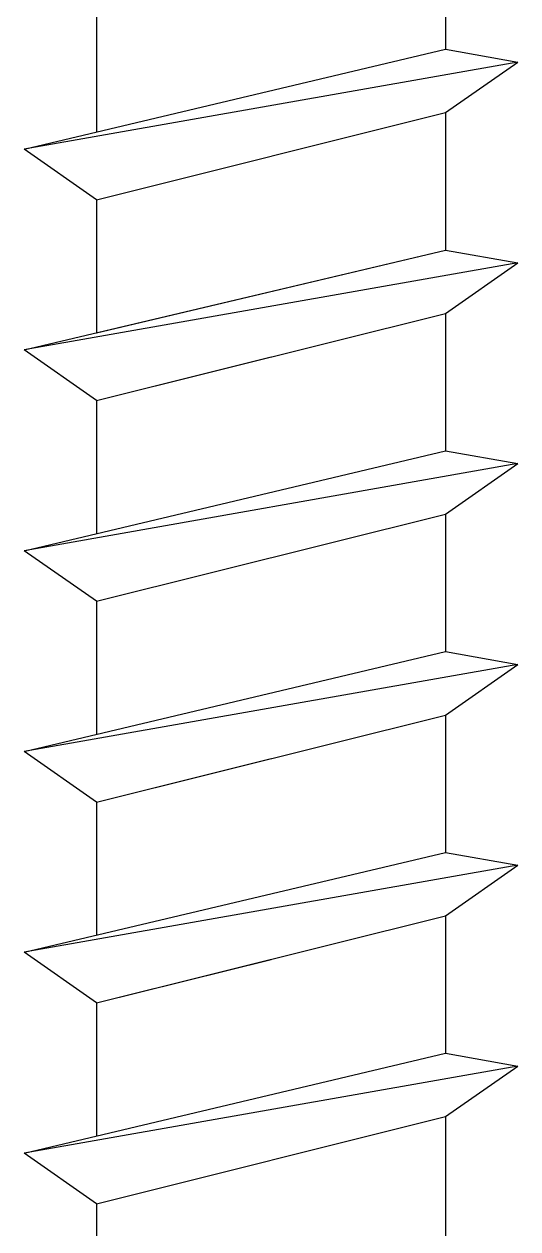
# Model space of a CAD drawing. Header units: inches. Extents: x -2661 to 42767, y -1222 to 9099.
# Drawn here: x 1844.713 to 1844.959, y 1413.31 to 1413.91 of the extents above; entities that cross this region are included whole.
import ezdxf

# ---------------------------------------------------------------- set-up
doc = ezdxf.new("R2010")
doc.units = ezdxf.units.IN
doc.header["$LTSCALE"] = 12
doc.header["$MEASUREMENT"] = 0
for name, color, linetype in [('S-ANNO-NOTE', 4, 'CONTINUOUS'), ('S-FASTENERS', 2, 'CONTINUOUS'), ('S-SIMPSON', 2, 'CONTINUOUS')]:
    doc.layers.add(name, color=color, linetype=linetype)

# ---------------------------------------------------------------- blocks, each defined once
blk = doc.blocks.new('SDS.25X6-f')
at = {"layer": 'S-SIMPSON', "color": 1}
for p, q in [((0.087, -3.58156), (0.087, -3.65)), ((0.087, -3.58156), (0.087, -3.65)), ((0.087, -3.58156), (0.087, -3.65)), ((0.087, -3.58156), (0.087, -3.65)), ((0.087, -3.58156), (0.087, -3.65)), ((0.087, -3.58156), (0.087, -3.65)), ((0.087, -3.58156), (0.087, -3.65)), ((0.087, -3.58156), (0.087, -3.65)), ((0.087, -3.58156), (0.087, -3.65)), ((0.087, -3.58156), (0.087, -3.65)), ((0.087, -3.58156), (0.087, -3.65)), ((-0.087, -3.62493), (-0.087, -3.6912)), ((-0.087, -3.62493), (-0.087, -3.6912)), ((-0.087, -3.62493), (-0.087, -3.6912)), ((-0.087, -3.62493), (-0.087, -3.6912)), ((-0.087, -3.62493), (-0.087, -3.6912)), ((-0.087, -3.62493), (-0.087, -3.6912)), ((-0.087, -3.62493), (-0.087, -3.6912)), ((-0.087, -3.62493), (-0.087, -3.6912)), ((-0.087, -3.62493), (-0.087, -3.6912)), ((-0.087, -3.62493), (-0.087, -3.6912)), ((-0.087, -3.62493), (-0.087, -3.6912)), ((-0.123, -3.69972), (0.087, -3.65)), ((-0.123, -3.69972), (0.087, -3.65)), ((-0.123, -3.69972), (0.087, -3.65)), ((-0.123, -3.69972), (0.087, -3.65)), ((-0.123, -3.69972), (0.087, -3.65)), ((-0.123, -3.69972), (0.087, -3.65)), ((-0.123, -3.69972), (0.087, -3.65)), ((-0.123, -3.69972), (0.087, -3.65)), ((-0.123, -3.69972), (0.087, -3.65)), ((-0.123, -3.69972), (0.087, -3.65)), ((-0.123, -3.69972), (0.087, -3.65)), ((0.087, -3.65), (0.123, -3.65635)), ((0.087, -3.65), (0.123, -3.65635)), ((0.087, -3.65), (0.123, -3.65635)), ((0.087, -3.65), (0.123, -3.65635)), ((0.087, -3.65), (0.123, -3.65635)), ((0.087, -3.65), (0.123, -3.65635)), ((0.087, -3.65), (0.123, -3.65635)), ((0.087, -3.65), (0.123, -3.65635)), ((0.087, -3.65), (0.123, -3.65635)), ((0.087, -3.65), (0.123, -3.65635)), ((0.087, -3.65), (0.123, -3.65635)), ((0.123, -3.65635), (-0.123, -3.69972)), ((0.123, -3.65635), (-0.123, -3.69972)), ((0.123, -3.65635), (-0.123, -3.69972)), ((0.123, -3.65635), (-0.123, -3.69972)), ((0.123, -3.65635), (-0.123, -3.69972)), ((0.123, -3.65635), (-0.123, -3.69972)), ((0.123, -3.65635), (-0.123, -3.69972)), ((0.123, -3.65635), (-0.123, -3.69972)), ((0.123, -3.65635), (-0.123, -3.69972)), ((0.123, -3.65635), (-0.123, -3.69972)), ((0.123, -3.65635), (-0.123, -3.69972)), ((0.087, -3.68156), (0.123, -3.65635)), ((0.087, -3.68156), (0.123, -3.65635)), ((0.087, -3.68156), (0.123, -3.65635)), ((0.087, -3.68156), (0.123, -3.65635)), ((0.087, -3.68156), (0.123, -3.65635)), ((0.087, -3.68156), (0.123, -3.65635)), ((0.087, -3.68156), (0.123, -3.65635)), ((0.087, -3.68156), (0.123, -3.65635)), ((0.087, -3.68156), (0.123, -3.65635)), ((0.087, -3.68156), (0.123, -3.65635)), ((0.087, -3.68156), (0.123, -3.65635)), ((-0.087, -3.72493), (0.087, -3.68156)), ((-0.087, -3.72493), (0.087, -3.68156)), ((-0.087, -3.72493), (0.087, -3.68156)), ((-0.087, -3.72493), (0.087, -3.68156)), ((-0.087, -3.72493), (0.087, -3.68156)), ((-0.087, -3.72493), (0.087, -3.68156)), ((-0.087, -3.72493), (0.087, -3.68156)), ((-0.087, -3.72493), (0.087, -3.68156)), ((-0.087, -3.72493), (0.087, -3.68156)), ((-0.087, -3.72493), (0.087, -3.68156)), ((-0.087, -3.72493), (0.087, -3.68156)), ((0.087, -3.68156), (0.087, -3.75)), ((0.087, -3.68156), (0.087, -3.75)), ((0.087, -3.68156), (0.087, -3.75)), ((0.087, -3.68156), (0.087, -3.75)), ((0.087, -3.68156), (0.087, -3.75)), ((0.087, -3.68156), (0.087, -3.75)), ((0.087, -3.68156), (0.087, -3.75)), ((0.087, -3.68156), (0.087, -3.75)), ((-0.087, -3.72493), (-0.123, -3.69972)), ((-0.087, -3.72493), (-0.123, -3.69972)), ((-0.087, -3.72493), (-0.123, -3.69972)), ((-0.087, -3.72493), (-0.123, -3.69972)), ((-0.087, -3.72493), (-0.123, -3.69972)), ((-0.087, -3.72493), (-0.123, -3.69972)), ((-0.087, -3.72493), (-0.123, -3.69972)), ((-0.087, -3.72493), (-0.123, -3.69972)), ((-0.087, -3.72493), (-0.123, -3.69972)), ((-0.087, -3.72493), (-0.123, -3.69972)), ((-0.087, -3.72493), (-0.123, -3.69972)), ((-0.087, -3.72493), (-0.123, -3.69972)), ((-0.087, -3.72493), (-0.123, -3.69972)), ((-0.087, -3.72493), (0, -3.70324)), ((-0.087, -3.72493), (0, -3.70324)), ((-0.087, -3.72493), (-0.087, -3.7912)), ((-0.087, -3.72493), (-0.087, -3.7912)), ((-0.087, -3.72493), (-0.087, -3.7912)), ((-0.087, -3.72493), (-0.087, -3.7912)), ((-0.087, -3.72493), (-0.087, -3.7912)), ((-0.087, -3.72493), (-0.087, -3.7912)), ((-0.087, -3.72493), (-0.087, -3.7912)), ((-0.087, -3.72493), (-0.087, -3.7912)), ((-0.087, -3.72493), (-0.087, -3.7912)), ((-0.087, -3.72493), (-0.087, -3.7912)), ((-0.123, -3.79972), (0.087, -3.75)), ((-0.123, -3.79972), (0.087, -3.75)), ((-0.123, -3.79972), (0.087, -3.75)), ((-0.123, -3.79972), (0.087, -3.75)), ((-0.123, -3.79972), (0.087, -3.75)), ((-0.123, -3.79972), (0.087, -3.75)), ((-0.123, -3.79972), (0.087, -3.75)), ((-0.123, -3.79972), (0.087, -3.75)), ((-0.087, -3.7912), (0.087, -3.75)), ((0.087, -3.75), (0.123, -3.75635)), ((0.087, -3.75), (0.123, -3.75635)), ((0.087, -3.75), (0.123, -3.75635)), ((0.087, -3.75), (0.123, -3.75635)), ((0.087, -3.75), (0.123, -3.75635)), ((0.087, -3.75), (0.123, -3.75635)), ((0.087, -3.75), (0.123, -3.75635)), ((0.087, -3.75), (0.123, -3.75635)), ((0.087, -3.75), (0.123, -3.75635)), ((0.123, -3.75635), (-0.123, -3.79972)), ((0.123, -3.75635), (-0.123, -3.79972)), ((0.123, -3.75635), (-0.123, -3.79972)), ((0.123, -3.75635), (-0.123, -3.79972)), ((0.123, -3.75635), (-0.123, -3.79972)), ((0.123, -3.75635), (-0.123, -3.79972)), ((0.123, -3.75635), (-0.123, -3.79972)), ((0.123, -3.75635), (-0.123, -3.79972)), ((0.123, -3.75635), (-0.123, -3.79972)), ((0.087, -3.78156), (0.123, -3.75635)), ((0.087, -3.78156), (0.123, -3.75635)), ((0.087, -3.78156), (0.123, -3.75635)), ((0.087, -3.78156), (0.123, -3.75635)), ((0.087, -3.78156), (0.123, -3.75635)), ((0.087, -3.78156), (0.123, -3.75635)), ((0.087, -3.78156), (0.123, -3.75635)), ((0.087, -3.78156), (0.123, -3.75635)), ((0.087, -3.78156), (0.123, -3.75635)), ((-0.087, -3.82493), (0.087, -3.78156)), ((-0.087, -3.82493), (0.087, -3.78156)), ((-0.087, -3.82493), (0.087, -3.78156)), ((-0.087, -3.82493), (0.087, -3.78156)), ((-0.087, -3.82493), (0.087, -3.78156)), ((-0.087, -3.82493), (0.087, -3.78156)), ((-0.087, -3.82493), (0.087, -3.78156)), ((-0.087, -3.82493), (0.087, -3.78156)), ((-0.087, -3.82493), (0.087, -3.78156)), ((0.087, -3.78156), (0.087, -3.85)), ((0.087, -3.78156), (0.087, -3.85)), ((0.087, -3.78156), (0.087, -3.85)), ((0.087, -3.78156), (0.087, -3.85)), ((0.087, -3.78156), (0.087, -3.85)), ((0.087, -3.78156), (0.087, -3.85)), ((0.087, -3.78156), (0.087, -3.85)), ((0.087, -3.78156), (0.087, -3.85)), ((0.087, -3.78156), (0.087, -3.85)), ((-0.087, -3.82493), (-0.123, -3.79972)), ((-0.087, -3.82493), (-0.123, -3.79972)), ((-0.087, -3.82493), (-0.123, -3.79972)), ((-0.087, -3.82493), (-0.123, -3.79972)), ((-0.087, -3.82493), (-0.123, -3.79972)), ((-0.087, -3.82493), (-0.123, -3.79972)), ((-0.087, -3.82493), (-0.123, -3.79972)), ((-0.087, -3.82493), (-0.123, -3.79972)), ((-0.087, -3.82493), (-0.123, -3.79972)), ((-0.087, -3.82493), (-0.123, -3.79972)), ((-0.087, -3.82493), (0, -3.80324)), ((-0.087, -3.82493), (-0.087, -3.8912)), ((-0.087, -3.82493), (-0.087, -3.8912)), ((-0.087, -3.82493), (-0.087, -3.8912)), ((-0.087, -3.82493), (-0.087, -3.8912)), ((-0.087, -3.82493), (-0.087, -3.8912)), ((-0.087, -3.82493), (-0.087, -3.8912)), ((-0.087, -3.82493), (-0.087, -3.8912)), ((-0.087, -3.82493), (-0.087, -3.8912)), ((-0.123, -3.89972), (0.087, -3.85)), ((-0.123, -3.89972), (0.087, -3.85)), ((-0.123, -3.89972), (0.087, -3.85)), ((-0.123, -3.89972), (0.087, -3.85)), ((-0.123, -3.89972), (0.087, -3.85)), ((-0.123, -3.89972), (0.087, -3.85)), ((0.087, -3.85), (0.123, -3.85635)), ((0.087, -3.85), (0.123, -3.85635)), ((0.087, -3.85), (0.123, -3.85635)), ((0.087, -3.85), (0.123, -3.85635)), ((0.087, -3.85), (0.123, -3.85635)), ((0.087, -3.85), (0.123, -3.85635)), ((0.123, -3.85635), (-0.123, -3.89972)), ((0.123, -3.85635), (-0.123, -3.89972)), ((0.123, -3.85635), (-0.123, -3.89972)), ((0.123, -3.85635), (-0.123, -3.89972)), ((0.123, -3.85635), (-0.123, -3.89972)), ((0.123, -3.85635), (-0.123, -3.89972)), ((0.087, -3.88156), (0.123, -3.85635)), ((0.087, -3.88156), (0.123, -3.85635)), ((0.087, -3.88156), (0.123, -3.85635)), ((0.087, -3.88156), (0.123, -3.85635)), ((0.087, -3.88156), (0.123, -3.85635)), ((0.087, -3.88156), (0.123, -3.85635)), ((-0.087, -3.92493), (0.087, -3.88156)), ((-0.087, -3.92493), (0.087, -3.88156)), ((-0.087, -3.92493), (0.087, -3.88156)), ((-0.087, -3.92493), (0.087, -3.88156)), ((-0.087, -3.92493), (0.087, -3.88156)), ((-0.087, -3.92493), (0.087, -3.88156)), ((0.087, -3.88156), (0.087, -3.95)), ((0.087, -3.88156), (0.087, -3.95)), ((0.087, -3.88156), (0.087, -3.95)), ((0.087, -3.88156), (0.087, -3.95)), ((0.087, -3.88156), (0.087, -3.95)), ((0.087, -3.88156), (0.087, -3.95)), ((0.087, -3.88156), (0.087, -3.95)), ((-0.087, -3.92493), (-0.123, -3.89972)), ((-0.087, -3.92493), (-0.123, -3.89972)), ((-0.087, -3.92493), (-0.123, -3.89972)), ((-0.087, -3.92493), (-0.123, -3.89972)), ((-0.087, -3.92493), (-0.123, -3.89972)), ((-0.087, -3.92493), (-0.123, -3.89972)), ((-0.087, -3.92493), (-0.087, -3.9912)), ((-0.087, -3.92493), (-0.087, -3.9912)), ((-0.087, -3.92493), (-0.087, -3.9912)), ((-0.087, -3.92493), (-0.087, -3.9912)), ((-0.087, -3.92493), (-0.087, -3.9912)), ((-0.087, -3.92493), (-0.087, -3.9912)), ((-0.087, -3.92493), (-0.087, -3.9912)), ((-0.123, -3.99972), (0.087, -3.95)), ((-0.123, -3.99972), (0.087, -3.95)), ((-0.123, -3.99972), (0.087, -3.95)), ((-0.123, -3.99972), (0.087, -3.95)), ((-0.123, -3.99972), (0.087, -3.95)), ((-0.123, -3.99972), (0.087, -3.95)), ((-0.123, -3.99972), (0.087, -3.95)), ((0.087, -3.95), (0.123, -3.95635)), ((0.087, -3.95), (0.123, -3.95635)), ((0.087, -3.95), (0.123, -3.95635)), ((0.087, -3.95), (0.123, -3.95635)), ((0.087, -3.95), (0.123, -3.95635)), ((0.087, -3.95), (0.123, -3.95635)), ((0.087, -3.95), (0.123, -3.95635)), ((0.123, -3.95635), (-0.123, -3.99972)), ((0.123, -3.95635), (-0.123, -3.99972)), ((0.123, -3.95635), (-0.123, -3.99972)), ((0.123, -3.95635), (-0.123, -3.99972)), ((0.123, -3.95635), (-0.123, -3.99972)), ((0.123, -3.95635), (-0.123, -3.99972)), ((0.123, -3.95635), (-0.123, -3.99972)), ((0.087, -3.98156), (0.123, -3.95635)), ((0.087, -3.98156), (0.123, -3.95635)), ((0.087, -3.98156), (0.123, -3.95635)), ((0.087, -3.98156), (0.123, -3.95635)), ((0.087, -3.98156), (0.123, -3.95635)), ((0.087, -3.98156), (0.123, -3.95635)), ((0.087, -3.98156), (0.123, -3.95635)), ((-0.087, -4.02493), (0.087, -3.98156)), ((-0.087, -4.02493), (0.087, -3.98156)), ((-0.087, -4.02493), (0.087, -3.98156)), ((-0.087, -4.02493), (0.087, -3.98156)), ((-0.087, -4.02493), (0.087, -3.98156)), ((-0.087, -4.02493), (0.087, -3.98156)), ((-0.087, -4.02493), (0.087, -3.98156)), ((0.087, -3.98156), (0.087, -4.05)), ((0.087, -3.98156), (0.087, -4.05)), ((0.087, -3.98156), (0.087, -4.05)), ((0.087, -3.98156), (0.087, -4.05)), ((0.087, -3.98156), (0.087, -4.05)), ((0.087, -3.98156), (0.087, -4.05)), ((0.087, -3.98156), (0.087, -4.05)), ((0.087, -3.98156), (0.087, -4.05)), ((0.087, -3.98156), (0.087, -4.05)), ((0.087, -3.98156), (0.087, -4.05)), ((0.087, -3.98156), (0.087, -4.05)), ((0.087, -3.98156), (0.087, -4.05)), ((0.087, -3.98156), (0.087, -4.05)), ((0.087, -3.98156), (0.087, -4.05)), ((-0.087, -4.02493), (-0.123, -3.99972)), ((-0.087, -4.02493), (-0.123, -3.99972)), ((-0.087, -4.02493), (-0.123, -3.99972)), ((-0.087, -4.02493), (-0.123, -3.99972)), ((-0.087, -4.02493), (-0.123, -3.99972)), ((-0.087, -4.02493), (-0.123, -3.99972)), ((-0.087, -4.02493), (-0.123, -3.99972)), ((-0.087, -4.02493), (-0.123, -3.99972)), ((-0.087, -4.02493), (0, -4.00324)), ((-0.087, -4.02493), (-0.087, -4.0912)), ((-0.087, -4.02493), (-0.087, -4.0912)), ((-0.087, -4.02493), (-0.087, -4.0912)), ((-0.087, -4.02493), (-0.087, -4.0912)), ((-0.087, -4.02493), (-0.087, -4.0912)), ((-0.087, -4.02493), (-0.087, -4.0912)), ((-0.087, -4.02493), (-0.087, -4.0912)), ((-0.087, -4.02493), (-0.087, -4.0912)), ((-0.123, -4.09972), (0.087, -4.05)), ((-0.123, -4.09972), (0.087, -4.05)), ((-0.123, -4.09972), (0.087, -4.05)), ((-0.123, -4.09972), (0.087, -4.05)), ((-0.123, -4.09972), (0.087, -4.05)), ((-0.123, -4.09972), (0.087, -4.05)), ((0.087, -4.05), (0.123, -4.05635)), ((0.087, -4.05), (0.123, -4.05635)), ((0.087, -4.05), (0.123, -4.05635)), ((0.087, -4.05), (0.123, -4.05635)), ((0.087, -4.05), (0.123, -4.05635)), ((0.087, -4.05), (0.123, -4.05635)), ((0.123, -4.05635), (-0.123, -4.09972)), ((0.123, -4.05635), (-0.123, -4.09972)), ((0.123, -4.05635), (-0.123, -4.09972)), ((0.123, -4.05635), (-0.123, -4.09972)), ((0.123, -4.05635), (-0.123, -4.09972)), ((0.123, -4.05635), (-0.123, -4.09972)), ((0.087, -4.08156), (0.123, -4.05635)), ((0.087, -4.08156), (0.123, -4.05635)), ((0.087, -4.08156), (0.123, -4.05635)), ((0.087, -4.08156), (0.123, -4.05635)), ((0.087, -4.08156), (0.123, -4.05635)), ((0.087, -4.08156), (0.123, -4.05635)), ((-0.087, -4.12493), (0.087, -4.08156)), ((-0.087, -4.12493), (0.087, -4.08156)), ((-0.087, -4.12493), (0.087, -4.08156)), ((-0.087, -4.12493), (0.087, -4.08156)), ((-0.087, -4.12493), (0.087, -4.08156)), ((-0.087, -4.12493), (0.087, -4.08156)), ((0.087, -4.08156), (0.087, -4.15)), ((0.087, -4.08156), (0.087, -4.15)), ((0.087, -4.08156), (0.087, -4.15)), ((0.087, -4.08156), (0.087, -4.15)), ((0.087, -4.08156), (0.087, -4.15)), ((0.087, -4.08156), (0.087, -4.15)), ((0.087, -4.08156), (0.087, -4.15)), ((-0.087, -4.12493), (-0.123, -4.09972)), ((-0.087, -4.12493), (-0.123, -4.09972)), ((-0.087, -4.12493), (-0.123, -4.09972)), ((-0.087, -4.12493), (-0.123, -4.09972)), ((-0.087, -4.12493), (-0.123, -4.09972)), ((-0.087, -4.12493), (-0.123, -4.09972)), ((-0.087, -4.12493), (-0.123, -4.09972)), ((-0.087, -4.12493), (0, -4.10324)), ((-0.087, -4.12493), (-0.087, -4.1912)), ((-0.087, -4.12493), (-0.087, -4.1912)), ((-0.087, -4.12493), (-0.087, -4.1912)), ((-0.087, -4.12493), (-0.087, -4.1912)), ((-0.087, -4.12493), (-0.087, -4.1912)), ((-0.087, -4.12493), (-0.087, -4.1912)), ((-0.087, -4.12493), (-0.087, -4.1912)), ((-0.123, -4.19972), (0.087, -4.15)), ((-0.123, -4.19972), (0.087, -4.15)), ((-0.123, -4.19972), (0.087, -4.15)), ((0.087, -4.15), (0.123, -4.15635)), ((0.087, -4.15), (0.123, -4.15635)), ((0.087, -4.15), (0.123, -4.15635)), ((0.123, -4.15635), (-0.123, -4.19972)), ((0.123, -4.15635), (-0.123, -4.19972)), ((0.123, -4.15635), (-0.123, -4.19972)), ((0.087, -4.18156), (0.123, -4.15635)), ((0.087, -4.18156), (0.123, -4.15635)), ((0.087, -4.18156), (0.123, -4.15635)), ((-0.087, -4.22493), (0.087, -4.18156)), ((-0.087, -4.22493), (0.087, -4.18156)), ((-0.087, -4.22493), (0.087, -4.18156)), ((0.087, -4.18156), (0.087, -4.25)), ((0.087, -4.18156), (0.087, -4.25)), ((0.087, -4.18156), (0.087, -4.25)), ((0.087, -4.18156), (0.087, -4.25)), ((0.087, -4.18156), (0.087, -4.25)), ((-0.087, -4.22493), (-0.123, -4.19972)), ((-0.087, -4.22493), (-0.123, -4.19972)), ((-0.087, -4.22493), (-0.123, -4.19972)), ((-0.087, -4.22493), (-0.087, -4.2912)), ((-0.087, -4.22493), (-0.087, -4.2912)), ((-0.087, -4.22493), (-0.087, -4.2912)), ((-0.087, -4.22493), (-0.087, -4.2912)), ((-0.087, -4.22493), (-0.087, -4.2912))]:
    blk.add_line(p, q, dxfattribs=at)
blk = doc.blocks.new('*U1812')
at = {"layer": 'S-FASTENERS'}
blk.add_blockref('SDS.25X6-f', (0, 0), dxfattribs=at)
blk = doc.blocks.new('WALL_SILL_2x6')
at = {"layer": 'S-FASTENERS'}
blk.add_blockref('*U1812', (-1, 1.5), dxfattribs=at)

msp = doc.modelspace()

# ---------------------------------------------------------------- block references
at = {"layer": 'S-ANNO-NOTE', "color": 0, "linetype": 'ByBlock'}
msp.add_blockref('WALL_SILL_2x6', (1845.83637, 1416.0471), dxfattribs=at)

doc.saveas('drawing.dxf')
